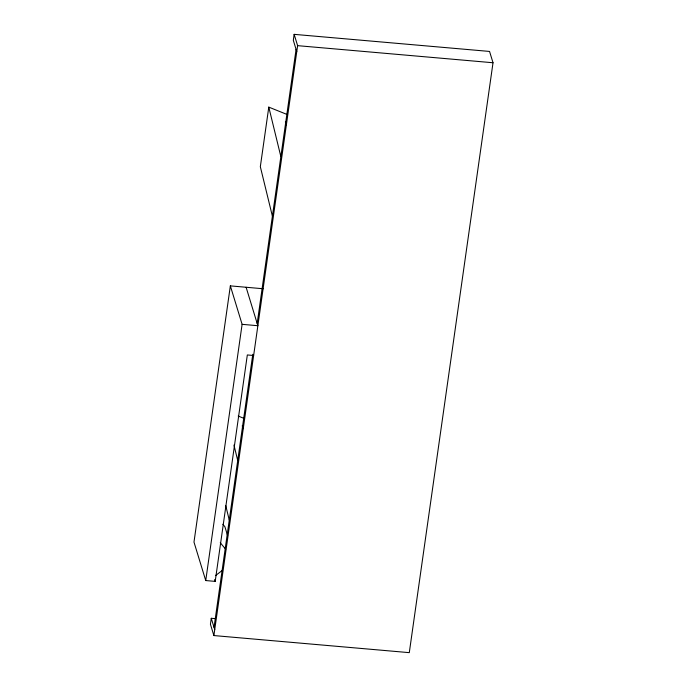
<?xml version="1.0" encoding="UTF-8"?>
<svg xmlns="http://www.w3.org/2000/svg" width="687" height="687" viewBox="0 0 687 687"><rect width="100%" height="100%" fill="white"/><g stroke="black" fill="none" stroke-linecap="round" stroke-linejoin="round"><path stroke-width="1.03" d="M263.19 288.755L230.351 285.878L193.983 542.103L205.739 580.558L215.194 581.382L247.329 354.956L253.632 355.505M287.123 114.497L268.789 107.12L260.33 166.709L272.395 216.199M205.739 580.558L242.107 324.333L230.351 285.878M215.546 618.661L211.27 618.291L210.428 624.251L213.889 635.561L409.289 652.65L493.017 62.749L489.556 51.439L294.156 34.35L293.315 40.31L296.767 51.619M214.043 627.343L252.79 354.303M257.17 323.448L296.08 49.361M213.889 635.561L297.617 45.66L294.156 34.35M215.46 575.612L222.056 570.614M297.617 45.66L493.017 62.749M242.107 324.333L257.865 325.715L246.109 287.26M238.2 416.056L243.988 418.383M222.837 524.267L224.881 526.706L227.629 535.688M220.252 542.73L225.705 549.239M214.645 579.57L215.194 581.382M211.27 618.291L214.73 629.601M268.789 107.12L280.854 156.61M233.949 445.03L237.719 460.496M225.748 505.649L229.26 520.085M285.38 121.848L286.067 124.922M242.245 425.734L242.94 428.808"/></g></svg>
